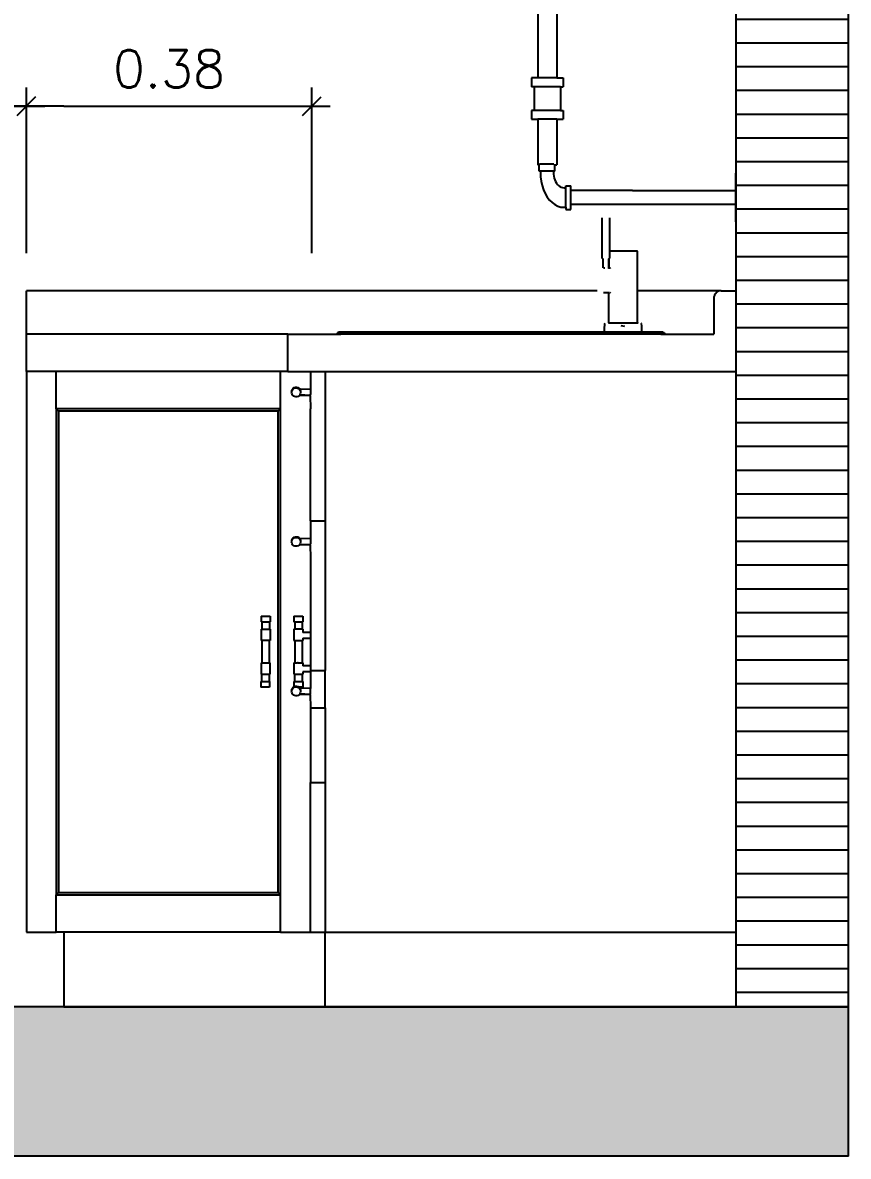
# Model space of a CAD drawing. Header units: millimetres. Extents: x 3 to 131, y 46 to 75.
# Drawn here: x 102.833 to 103.938, y 55.476 to 56.993 of the extents above; entities that cross this region are included whole.
import ezdxf

# ---------------------------------------------------------------- set-up
doc = ezdxf.new("R2010")
doc.units = ezdxf.units.MM
doc.header["$LTSCALE"] = 0.5
for name, color, linetype in [('pared', 5, 'Continuous'), ('Paredes', 5, 'Continuous'), ('SectionCutEdges', 7, 'Continuous')]:
    doc.layers.add(name, color=color, linetype=linetype)
doc.styles.add('ROMANS', font='romans.shx')
doc.dimstyles.new('DIM 25', dxfattribs={"dimscale": 0, "dimtxt": 0.05, "dimasz": 0.05, "dimexe": 0.025, "dimexo": 0.05, "dimgap": 0.025, "dimtad": 1, "dimzin": 0, "dimdsep": 46, "dimtxsty": 'ROMANS', "dimblk": 'COTA', "dimcen": 0.025, "dimdle": 0.075, "dimclrd": 1, "dimclre": 1, "dimclrt": 3, "dimaunit": 1, "dimadec": 0, "dimazin": 0, "dimtfac": 0.75, "dimtix": 1, "dimtmove": 2, "dimatfit": 3, "dimfxl": 0.075, "dimtvp": 1.5, "dimtolj": 1, "dimtzin": 0, "dimarcsym": 0})

# ---------------------------------------------------------------- blocks, each defined once
blk = doc.blocks.new('COTA')
at = {"color": 4}
blk.add_line((-0.247, -0.249), (0.247, 0.249), dxfattribs=at)
at = {"color": 1}
blk.add_line((-1.001, -0.001), (0.495, -0.001), dxfattribs=at)
blk = doc.blocks.new('*D189')
at = {"layer": 'DEFPOINTS', "color": 1, "lineweight": -2, "ltscale": 0.5, "transparency": 16777216}
for p, q in [((102.0384, 56.684), (102.0384, 56.9057)), ((102.8384, 56.684), (102.8384, 56.9057)), ((102.0884, 56.8807), (102.7884, 56.8807))]:
    blk.add_line(p, q, dxfattribs=at)
at = {"layer": 'DEFPOINTS', "color": 0, "ltscale": 0.5, "transparency": 16777216}
for p in [(102.8384, 56.8807), (102.0384, 56.634), (102.8384, 56.634)]:
    blk.add_point(p, dxfattribs=at)
at = {"layer": 'DEFPOINTS', "color": 1, "lineweight": -2, "ltscale": 0.5, "transparency": 16777216, "xscale": 0.05, "yscale": 0.05, "zscale": 0.05, "rotation": 180}
blk.add_blockref('COTA', (102.0384, 56.8807), dxfattribs=at)
at = {"layer": 'DEFPOINTS', "color": 1, "lineweight": -2, "ltscale": 0.5, "transparency": 16777216, "xscale": 0.05, "yscale": 0.05, "zscale": 0.05}
blk.add_blockref('COTA', (102.8384, 56.8807), dxfattribs=at)
at = {"layer": 'DEFPOINTS', "color": 3, "ltscale": 0.5, "transparency": 16777216, "insert": (102.4384, 56.9307), "char_height": 0.05, "attachment_point": 5, "style": 'ROMANS'}
blk.add_mtext('\\A1;0.80', dxfattribs=at)
blk = doc.blocks.new('*D190')
at = {"layer": 'DEFPOINTS', "color": 1, "lineweight": -2, "ltscale": 0.5, "transparency": 16777216}
for p, q in [((102.8384, 56.684), (102.8384, 56.9057)), ((103.2203, 56.684), (103.2203, 56.9057)), ((102.8884, 56.8807), (103.1703, 56.8807))]:
    blk.add_line(p, q, dxfattribs=at)
at = {"layer": 'DEFPOINTS', "color": 0, "ltscale": 0.5, "transparency": 16777216}
for p in [(103.2203, 56.8807), (102.8384, 56.634), (103.2203, 56.634)]:
    blk.add_point(p, dxfattribs=at)
at = {"layer": 'DEFPOINTS', "color": 1, "lineweight": -2, "ltscale": 0.5, "transparency": 16777216, "xscale": 0.05, "yscale": 0.05, "zscale": 0.05, "rotation": 180}
blk.add_blockref('COTA', (102.8384, 56.8807), dxfattribs=at)
at = {"layer": 'DEFPOINTS', "color": 1, "lineweight": -2, "ltscale": 0.5, "transparency": 16777216, "xscale": 0.05, "yscale": 0.05, "zscale": 0.05}
blk.add_blockref('COTA', (103.2203, 56.8807), dxfattribs=at)
at = {"layer": 'DEFPOINTS', "color": 3, "ltscale": 0.5, "transparency": 16777216, "insert": (103.0293, 56.9307), "char_height": 0.05, "attachment_point": 5, "style": 'ROMANS'}
blk.add_mtext('\\A1;0.38', dxfattribs=at)

msp = doc.modelspace()

# ---------------------------------------------------------------- hatches: boundary and pattern name
at = {"layer": 'pared'}
h = msp.add_hatch(dxfattribs=at)
h.set_pattern_fill('LINE', color=8, scale=0.01)
h.set_pattern_definition([(0, (-4.510336, -7.836215), (0, 0.03175), [])])
h.paths.add_polyline_path([(103.9384, 58.376), (103.7884, 58.376), (103.7884, 57.752), (103.7884, 57.6867), (103.7884, 57.626), (103.7884, 57.596), (103.7884, 57.356), (103.7884, 57.326), (103.7884, 57.056), (103.7884, 57.026), (103.7884, 56.7912), (103.7884, 56.726), (103.7884, 56.634), (103.7884, 56.526), (103.7884, 55.776), (103.7884, 55.676), (103.9384, 55.676)])
at = {"layer": 'Paredes', "ltscale": 0.5}
h = msp.add_hatch(color=256, dxfattribs=at)
h.dxf.hatch_style = 1
h.paths.add_polyline_path([(100.6884, 55.676), (100.6884, 55.476), (103.9384, 55.476), (103.9384, 55.676)])

# ---------------------------------------------------------------- linework, layer by layer
at = {"color": 2}
for p, q in [((103.5229, 57.026), (103.5229, 56.9186)), ((103.5484, 57.026), (103.5484, 56.9186)), ((103.5145, 56.9186), (103.5145, 56.9067)), ((103.5229, 56.9186), (103.5145, 56.9186)), ((103.5484, 56.9186), (103.5229, 56.9186)), ((103.5484, 56.9186), (103.5568, 56.9186)), ((103.5568, 56.9186), (103.5568, 56.9067)), ((103.5181, 56.9067), (103.5145, 56.9067)), ((103.5181, 56.9067), (103.5181, 56.8751)), ((103.5532, 56.9067), (103.5181, 56.9067)), ((103.5532, 56.9067), (103.5532, 56.9063)), ((103.5532, 56.9067), (103.5568, 56.9067)), ((103.5532, 56.9063), (103.5532, 56.8751)), ((103.5145, 56.8751), (103.5145, 56.8633)), ((103.5532, 56.8751), (103.5145, 56.8751)), ((103.5532, 56.8751), (103.5568, 56.8751)), ((103.5568, 56.8751), (103.5568, 56.8633)), ((103.5145, 56.8633), (103.5229, 56.8633)), ((103.5229, 56.8633), (103.5229, 56.8024)), ((103.5484, 56.8633), (103.5229, 56.8633)), ((103.5484, 56.8633), (103.5484, 56.8024)), ((103.5484, 56.8633), (103.5568, 56.8633)), ((103.5229, 56.8024), (103.5244, 56.8024)), ((103.5244, 56.7939), (103.5244, 56.8024)), ((103.525, 56.8024), (103.5244, 56.8024)), ((103.5444, 56.8032), (103.525, 56.8032)), ((103.5444, 56.8024), (103.5455, 56.8024)), ((103.5455, 56.7939), (103.5455, 56.8024)), ((103.5455, 56.8024), (103.5484, 56.8024)), ((103.5262, 56.7939), (103.5244, 56.7939)), ((103.5262, 56.7939), (103.5262, 56.7921)), ((103.5437, 56.7939), (103.5262, 56.7939)), ((103.5262, 56.7921), (103.5264, 56.7864)), ((103.5264, 56.7864), (103.5272, 56.7803)), ((103.5272, 56.7803), (103.5286, 56.7745)), ((103.5437, 56.7939), (103.5437, 56.7929)), ((103.5455, 56.7939), (103.5437, 56.7939)), ((103.5437, 56.7929), (103.5439, 56.7898)), ((103.5439, 56.7898), (103.5442, 56.7871)), ((103.5442, 56.7871), (103.5448, 56.7846)), ((103.5448, 56.7846), (103.5456, 56.7821)), ((103.5456, 56.7821), (103.5466, 56.7799)), ((103.5466, 56.7799), (103.5478, 56.7778)), ((103.5286, 56.7745), (103.5304, 56.769)), ((103.5304, 56.769), (103.5327, 56.7639)), ((103.5478, 56.7778), (103.5492, 56.776)), ((103.5492, 56.776), (103.5507, 56.7745)), ((103.5507, 56.7745), (103.5523, 56.7733)), ((103.5523, 56.7733), (103.5541, 56.7724)), ((103.5541, 56.7724), (103.5558, 56.7719)), ((103.5558, 56.7719), (103.558, 56.7717)), ((103.558, 56.7717), (103.5605, 56.7717)), ((103.5605, 56.7744), (103.5668, 56.7744)), ((103.5605, 56.7717), (103.5605, 56.7744)), ((103.5605, 56.7455), (103.5605, 56.7717)), ((103.5668, 56.7681), (103.5668, 56.7744)), ((103.6494, 56.7681), (103.5668, 56.7681)), ((103.5668, 56.7491), (103.5668, 56.7681)), ((103.6494, 56.7681), (103.7876, 56.7681)), ((103.5327, 56.7639), (103.5354, 56.7593)), ((103.5354, 56.7593), (103.5385, 56.7552)), ((103.5385, 56.7552), (103.5419, 56.7518)), ((103.5419, 56.7518), (103.5456, 56.7491)), ((103.5456, 56.7491), (103.5495, 56.7471)), ((103.6494, 56.7491), (103.5668, 56.7491)), ((103.5668, 56.7428), (103.5668, 56.7491)), ((103.7876, 56.7491), (103.6494, 56.7491)), ((103.5495, 56.7471), (103.5536, 56.7459)), ((103.5536, 56.7459), (103.5574, 56.7455)), ((103.5574, 56.7455), (103.5605, 56.7455)), ((103.5605, 56.7455), (103.5605, 56.7428)), ((103.5605, 56.7428), (103.5668, 56.7428)), ((103.6022, 56.634), (102.8384, 56.634)), ((102.8384, 56.576), (102.8384, 56.634)), ((103.7675, 56.6339), (103.6563, 56.634)), ((103.1884, 56.576), (102.8384, 56.576)), ((102.8384, 56.526), (102.8384, 56.576)), ((102.8384, 56.526), (102.8384, 55.776)), ((102.8784, 56.526), (102.8384, 56.526)), ((102.8784, 56.476), (102.8784, 56.526)), ((103.1784, 56.526), (102.8784, 56.526)), ((103.1784, 56.476), (103.1784, 56.526)), ((103.1884, 56.526), (103.1784, 56.526)), ((103.1784, 56.476), (102.8784, 56.476)), ((102.8814, 56.473), (102.8784, 56.476)), ((102.8784, 56.476), (102.8784, 55.826)), ((103.1754, 56.473), (102.8814, 56.473)), ((102.8814, 56.473), (102.8814, 55.829)), ((103.1754, 56.473), (103.1784, 56.476)), ((103.1754, 55.829), (103.1754, 56.473)), ((103.1784, 55.826), (103.1784, 56.476)), ((103.1527, 56.1984), (103.1527, 56.1909)), ((103.1527, 56.1984), (103.1646, 56.1984)), ((103.1527, 56.1909), (103.1536, 56.1909)), ((103.1536, 56.1909), (103.1536, 56.181)), ((103.1536, 56.1909), (103.1636, 56.1909)), ((103.1636, 56.1909), (103.1636, 56.181)), ((103.1636, 56.1909), (103.1646, 56.1909)), ((103.1646, 56.1984), (103.1646, 56.1909)), ((103.1525, 56.181), (103.1525, 56.166)), ((103.1525, 56.181), (103.1536, 56.181)), ((103.1536, 56.181), (103.1636, 56.181)), ((103.1645, 56.181), (103.1636, 56.181)), ((103.1645, 56.181), (103.1645, 56.166)), ((103.1525, 56.166), (103.1534, 56.166)), ((103.1534, 56.166), (103.1534, 56.136)), ((103.1634, 56.166), (103.1534, 56.166)), ((103.1634, 56.166), (103.1634, 56.136)), ((103.1645, 56.166), (103.1634, 56.166)), ((103.1524, 56.136), (103.1524, 56.121)), ((103.1524, 56.136), (103.1534, 56.136)), ((103.1534, 56.136), (103.1535, 56.136)), ((103.1534, 56.136), (103.1535, 56.136)), ((103.1535, 56.136), (103.1538, 56.136)), ((103.1538, 56.136), (103.154, 56.136)), ((103.154, 56.136), (103.1545, 56.136)), ((103.1545, 56.136), (103.1547, 56.136)), ((103.1547, 56.136), (103.1549, 56.136)), ((103.1549, 56.136), (103.1557, 56.136)), ((103.1557, 56.136), (103.1558, 56.136)), ((103.1558, 56.136), (103.1563, 56.136)), ((103.1563, 56.136), (103.1569, 56.136)), ((103.1569, 56.136), (103.1573, 56.136)), ((103.1573, 56.136), (103.1579, 56.136)), ((103.1579, 56.136), (103.1582, 56.136)), ((103.1582, 56.136), (103.1588, 56.136)), ((103.1588, 56.136), (103.1594, 56.136)), ((103.1594, 56.136), (103.1595, 56.136)), ((103.1595, 56.136), (103.1604, 56.136)), ((103.1604, 56.136), (103.1607, 56.136)), ((103.1607, 56.136), (103.1609, 56.136)), ((103.1609, 56.136), (103.1617, 56.136)), ((103.1617, 56.136), (103.1618, 56.136)), ((103.1618, 56.136), (103.1622, 56.136)), ((103.1622, 56.136), (103.1626, 56.136)), ((103.1626, 56.136), (103.1629, 56.136)), ((103.1629, 56.136), (103.1632, 56.136)), ((103.1632, 56.136), (103.1633, 56.136)), ((103.1633, 56.136), (103.1634, 56.136)), ((103.1638, 56.136), (103.1634, 56.136)), ((103.1643, 56.136), (103.1638, 56.136)), ((103.1643, 56.136), (103.1643, 56.121)), ((103.1524, 56.121), (103.1531, 56.121)), ((103.1531, 56.121), (103.1531, 56.1112)), ((103.1531, 56.121), (103.1631, 56.121)), ((103.1631, 56.121), (103.1631, 56.1112)), ((103.1643, 56.121), (103.1631, 56.121)), ((103.1519, 56.1112), (103.1519, 56.1037)), ((103.1531, 56.1112), (103.1519, 56.1112)), ((103.1638, 56.1037), (103.1519, 56.1037)), ((103.1531, 56.1112), (103.1631, 56.1112)), ((103.1631, 56.1112), (103.1638, 56.1112)), ((103.1638, 56.1112), (103.1638, 56.1037)), ((102.8814, 55.829), (102.8784, 55.826)), ((102.8784, 55.826), (103.1784, 55.826)), ((102.8784, 55.776), (102.8784, 55.826)), ((102.8814, 55.829), (103.1754, 55.829)), ((103.1754, 55.829), (103.1784, 55.826)), ((103.1784, 55.776), (103.1784, 55.826)), ((102.8384, 55.776), (102.8784, 55.776)), ((102.8884, 55.776), (102.8784, 55.776)), ((102.8884, 55.776), (102.8884, 55.676)), ((103.1784, 55.776), (102.8884, 55.776)), ((103.1784, 55.776), (103.2184, 55.776))]:
    msp.add_line(p, q, dxfattribs=at)
at = {"color": 5}
for p, q in [((103.7876, 56.7912), (103.7884, 56.7912)), ((103.7876, 56.7681), (103.7876, 56.7912)), ((103.7876, 56.7491), (103.7876, 56.7681)), ((103.7876, 56.726), (103.7876, 56.7491)), ((103.7876, 56.726), (103.7884, 56.726)), ((102.8884, 55.676), (102.8284, 55.676)), ((102.8884, 55.676), (103.2384, 55.676)), ((103.2384, 55.676), (103.7884, 55.676)), ((103.9384, 55.476), (103.9384, 55.676)), ((103.9384, 55.476), (100.6884, 55.476))]:
    msp.add_line(p, q, dxfattribs=at)
at = {"color": 1}
for p, q in [((103.609, 56.6773), (103.609, 56.7316)), ((103.6191, 56.6875), (103.6191, 56.7316)), ((103.6101, 56.6765), (103.609, 56.6773)), ((103.6101, 56.6645), (103.6101, 56.6765)), ((103.6178, 56.6765), (103.6178, 56.6647)), ((103.6179, 56.6647), (103.618, 56.6765)), ((103.618, 56.6765), (103.6191, 56.6773)), ((103.6191, 56.6875), (103.6187, 56.6875)), ((103.6191, 56.6773), (103.6191, 56.6875)), ((103.6191, 56.6875), (103.6557, 56.6875)), ((103.6563, 56.6869), (103.6557, 56.6875)), ((103.6563, 56.634), (103.6563, 56.6869)), ((103.6106, 56.6647), (103.6125, 56.6647)), ((103.6176, 56.6647), (103.6178, 56.6647)), ((103.6178, 56.6647), (103.6179, 56.6647)), ((103.6178, 56.6639), (103.6178, 56.6637)), ((103.6179, 56.6638), (103.6179, 56.6647)), ((103.6179, 56.6647), (103.6189, 56.6647)), ((103.6194, 56.6645), (103.6198, 56.6646)), ((103.62, 56.6647), (103.6205, 56.6648)), ((103.6177, 56.6309), (103.6106, 56.6309)), ((103.6178, 56.5911), (103.6178, 56.6309)), ((103.6198, 56.6309), (103.6188, 56.6312)), ((103.6205, 56.6307), (103.62, 56.6309)), ((103.6563, 56.5911), (103.6563, 56.634)), ((103.612, 56.5861), (103.6123, 56.5864)), ((103.6121, 56.5786), (103.612, 56.5861)), ((103.6123, 56.5864), (103.6126, 56.59)), ((103.6126, 56.59), (103.6128, 56.5906)), ((103.6172, 56.5906), (103.6178, 56.5911)), ((103.6569, 56.5906), (103.6172, 56.5906)), ((103.6339, 56.5874), (103.6389, 56.5866)), ((103.6339, 56.5874), (103.6389, 56.5866)), ((103.6339, 56.5872), (103.6389, 56.5864)), ((103.6339, 56.5872), (103.6389, 56.5864)), ((103.6339, 56.5872), (103.6389, 56.5864)), ((103.6569, 56.5906), (103.6563, 56.5911)), ((103.6615, 56.59), (103.6613, 56.5906)), ((103.6618, 56.5864), (103.6615, 56.59)), ((103.662, 56.5861), (103.6618, 56.5864)), ((103.662, 56.5786), (103.662, 56.5861)), ((103.662, 56.5786), (103.6121, 56.5786))]:
    msp.add_line(p, q, dxfattribs=at)
at = {"color": 4}
for p, q in [((103.7594, 56.6284), (103.7591, 56.6276)), ((103.7599, 56.6292), (103.7594, 56.6284)), ((103.7604, 56.63), (103.7599, 56.6292)), ((103.761, 56.6307), (103.7604, 56.63)), ((103.7616, 56.6314), (103.761, 56.6307)), ((103.7624, 56.632), (103.7616, 56.6314)), ((103.7631, 56.6325), (103.7624, 56.632)), ((103.7639, 56.6329), (103.7631, 56.6325)), ((103.7648, 56.6333), (103.7639, 56.6329)), ((103.7656, 56.6336), (103.7648, 56.6333)), ((103.7665, 56.6338), (103.7656, 56.6336)), ((103.7675, 56.6339), (103.7665, 56.6338)), ((103.7684, 56.634), (103.7675, 56.6339)), ((103.7684, 56.634), (103.7884, 56.634)), ((103.7585, 56.6258), (103.7584, 56.6249)), ((103.7584, 56.6249), (103.7584, 56.624)), ((103.7584, 56.624), (103.7584, 56.576)), ((103.7588, 56.6267), (103.7585, 56.6258)), ((103.7591, 56.6276), (103.7588, 56.6267)), ((103.1884, 56.526), (103.1884, 56.576)), ((103.1884, 56.576), (103.2538, 56.576)), ((103.2547, 56.5777), (103.2538, 56.576)), ((103.2538, 56.576), (103.2553, 56.576)), ((103.2569, 56.5786), (103.2547, 56.5777)), ((103.2561, 56.5777), (103.2547, 56.5777)), ((103.2561, 56.5777), (103.2553, 56.576)), ((103.2553, 56.576), (103.2594, 56.576)), ((103.2598, 56.5777), (103.2561, 56.5777)), ((103.6121, 56.5786), (103.2569, 56.5786)), ((103.2598, 56.5777), (103.2594, 56.576)), ((103.6874, 56.576), (103.2594, 56.576)), ((103.2598, 56.5777), (103.6869, 56.5777)), ((103.6899, 56.5786), (103.662, 56.5786)), ((103.6906, 56.5777), (103.6869, 56.5777)), ((103.6869, 56.5777), (103.6874, 56.576)), ((103.6874, 56.576), (103.6914, 56.576)), ((103.6899, 56.5786), (103.6921, 56.5777)), ((103.6921, 56.5777), (103.6906, 56.5777)), ((103.6906, 56.5777), (103.6914, 56.576)), ((103.6914, 56.576), (103.693, 56.576)), ((103.6921, 56.5777), (103.693, 56.576)), ((103.693, 56.576), (103.7584, 56.576)), ((103.1884, 56.526), (103.2184, 56.526)), ((103.2184, 56.526), (103.2384, 56.526)), ((103.2184, 56.526), (103.2184, 56.502)), ((103.2384, 56.526), (103.7884, 56.526)), ((103.2384, 56.526), (103.2384, 56.326)), ((103.1933, 56.4985), (103.1934, 56.4989)), ((103.1934, 56.497), (103.1933, 56.4985)), ((103.1934, 56.499), (103.1936, 56.5001)), ((103.1934, 56.4989), (103.1934, 56.499)), ((103.1939, 56.4955), (103.1934, 56.497)), ((103.1936, 56.5001), (103.1944, 56.5015)), ((103.1936, 56.5001), (103.1937, 56.5005)), ((103.1937, 56.5005), (103.1938, 56.5008)), ((103.1938, 56.5008), (103.1939, 56.5009)), ((103.1939, 56.5009), (103.1944, 56.5019)), ((103.1947, 56.4942), (103.1939, 56.4955)), ((103.1944, 56.5015), (103.1954, 56.5026)), ((103.1944, 56.5019), (103.1945, 56.502)), ((103.1945, 56.5021), (103.1955, 56.5031)), ((103.1945, 56.5021), (103.1946, 56.5023)), ((103.1945, 56.502), (103.1945, 56.5021)), ((103.1946, 56.5023), (103.1956, 56.5034)), ((103.1959, 56.4931), (103.1947, 56.4942)), ((103.1954, 56.5026), (103.1967, 56.5035)), ((103.1955, 56.5031), (103.1968, 56.504)), ((103.1955, 56.5031), (103.1956, 56.5033)), ((103.1956, 56.5034), (103.1969, 56.5043)), ((103.1956, 56.5033), (103.1969, 56.5041)), ((103.1973, 56.4924), (103.1959, 56.4931)), ((103.1967, 56.5035), (103.1982, 56.504)), ((103.1968, 56.504), (103.1983, 56.5044)), ((103.1969, 56.5043), (103.1984, 56.5048)), ((103.1969, 56.5041), (103.1984, 56.5046)), ((103.1988, 56.4921), (103.1973, 56.4924)), ((103.1982, 56.504), (103.1998, 56.504)), ((103.1983, 56.5044), (103.1999, 56.5045)), ((103.1984, 56.5048), (103.2, 56.5048)), ((103.1984, 56.5046), (103.2, 56.5047)), ((103.2004, 56.4922), (103.1988, 56.4921)), ((103.1998, 56.504), (103.2013, 56.5037)), ((103.1999, 56.5045), (103.2014, 56.5042)), ((103.2, 56.5048), (103.2015, 56.5045)), ((103.2, 56.5047), (103.2015, 56.5043)), ((103.2019, 56.4926), (103.2004, 56.4922)), ((103.2013, 56.5037), (103.2027, 56.503)), ((103.2014, 56.5042), (103.2028, 56.5035)), ((103.2015, 56.5045), (103.2029, 56.5038)), ((103.2015, 56.5043), (103.2029, 56.5036)), ((103.2032, 56.4935), (103.2019, 56.4926)), ((103.2027, 56.503), (103.2039, 56.5019)), ((103.2028, 56.5035), (103.2039, 56.5024)), ((103.2029, 56.5038), (103.2041, 56.5027)), ((103.2029, 56.5036), (103.204, 56.5026)), ((103.2037, 56.494), (103.2032, 56.4935)), ((103.2041, 56.4945), (103.2037, 56.494)), ((103.2182, 56.4936), (103.2037, 56.494)), ((103.2041, 56.5025), (103.2039, 56.5024)), ((103.2039, 56.5024), (103.2048, 56.5011)), ((103.2039, 56.5019), (103.2047, 56.5006)), ((103.204, 56.5026), (103.2041, 56.5025)), ((103.2041, 56.5027), (103.2043, 56.5024)), ((103.2043, 56.5024), (103.2041, 56.5025)), ((103.2042, 56.4946), (103.2041, 56.4945)), ((103.2182, 56.494), (103.2041, 56.4945)), ((103.2049, 56.496), (103.2042, 56.4946)), ((103.2184, 56.502), (103.2043, 56.5024)), ((103.2047, 56.5006), (103.2052, 56.4991)), ((103.2048, 56.5011), (103.2053, 56.4996)), ((103.2053, 56.4976), (103.2049, 56.496)), ((103.2052, 56.4991), (103.2053, 56.4977)), ((103.2053, 56.4996), (103.2054, 56.4981)), ((103.2054, 56.4981), (103.2053, 56.4977)), ((103.2053, 56.4977), (103.2053, 56.4976)), ((103.2182, 56.4939), (103.2182, 56.494)), ((103.2183, 56.494), (103.2182, 56.494)), ((103.2182, 56.4936), (103.2182, 56.4939)), ((103.2182, 56.4936), (103.2182, 56.4936)), ((103.2183, 56.4944), (103.2184, 56.495)), ((103.2183, 56.4941), (103.2183, 56.4944)), ((103.2183, 56.494), (103.2183, 56.4941)), ((103.2183, 56.494), (103.2184, 56.476)), ((103.2184, 56.502), (103.2184, 56.4952)), ((103.2184, 56.495), (103.2184, 56.4952)), ((103.2184, 56.326), (103.2184, 56.476)), ((103.2184, 56.326), (103.2184, 56.302)), ((103.2184, 56.326), (103.2384, 56.326)), ((103.2384, 56.326), (103.2384, 56.126)), ((103.1933, 56.2985), (103.1934, 56.2989)), ((103.1934, 56.297), (103.1933, 56.2985)), ((103.1934, 56.299), (103.1936, 56.3001)), ((103.1934, 56.2989), (103.1934, 56.299)), ((103.1939, 56.2955), (103.1934, 56.297)), ((103.1936, 56.3001), (103.1944, 56.3015)), ((103.1936, 56.3001), (103.1937, 56.3005)), ((103.1937, 56.3005), (103.1938, 56.3008)), ((103.1938, 56.3008), (103.1939, 56.3009)), ((103.1939, 56.3009), (103.1944, 56.3019)), ((103.1947, 56.2942), (103.1939, 56.2955)), ((103.1944, 56.3015), (103.1954, 56.3026)), ((103.1944, 56.3019), (103.1945, 56.302)), ((103.1945, 56.3021), (103.1955, 56.3031)), ((103.1945, 56.3021), (103.1946, 56.3023)), ((103.1945, 56.302), (103.1945, 56.3021)), ((103.1946, 56.3023), (103.1956, 56.3034)), ((103.1959, 56.2931), (103.1947, 56.2942)), ((103.1954, 56.3026), (103.1967, 56.3035)), ((103.1955, 56.3031), (103.1968, 56.304)), ((103.1955, 56.3031), (103.1956, 56.3033)), ((103.1956, 56.3034), (103.1969, 56.3043)), ((103.1956, 56.3033), (103.1969, 56.3041)), ((103.1967, 56.3035), (103.1982, 56.304)), ((103.1968, 56.304), (103.1983, 56.3044)), ((103.1969, 56.3043), (103.1984, 56.3048)), ((103.1969, 56.3041), (103.1984, 56.3046)), ((103.1982, 56.304), (103.1998, 56.304)), ((103.1983, 56.3044), (103.1999, 56.3045)), ((103.1984, 56.3048), (103.2, 56.3048)), ((103.1984, 56.3046), (103.2, 56.3047)), ((103.1998, 56.304), (103.2013, 56.3037)), ((103.1999, 56.3045), (103.2014, 56.3042)), ((103.2, 56.3048), (103.2015, 56.3045)), ((103.2, 56.3047), (103.2015, 56.3043)), ((103.2013, 56.3037), (103.2027, 56.303)), ((103.2014, 56.3042), (103.2028, 56.3035)), ((103.2015, 56.3045), (103.2029, 56.3038)), ((103.2015, 56.3043), (103.2029, 56.3036)), ((103.2027, 56.303), (103.2039, 56.3019)), ((103.2028, 56.3035), (103.2039, 56.3024)), ((103.2029, 56.3038), (103.2041, 56.3027)), ((103.2029, 56.3036), (103.204, 56.3026)), ((103.2037, 56.294), (103.2032, 56.2935)), ((103.2041, 56.2945), (103.2037, 56.294)), ((103.2182, 56.2936), (103.2037, 56.294)), ((103.2041, 56.3025), (103.2039, 56.3024)), ((103.2039, 56.3024), (103.2048, 56.3011)), ((103.2039, 56.3019), (103.2047, 56.3006)), ((103.204, 56.3026), (103.2041, 56.3025)), ((103.2041, 56.3027), (103.2043, 56.3024)), ((103.2043, 56.3024), (103.2041, 56.3025)), ((103.2042, 56.2946), (103.2041, 56.2945)), ((103.2182, 56.294), (103.2041, 56.2945)), ((103.2049, 56.296), (103.2042, 56.2946)), ((103.2184, 56.302), (103.2043, 56.3024)), ((103.2047, 56.3006), (103.2052, 56.2991)), ((103.2048, 56.3011), (103.2053, 56.2996)), ((103.2053, 56.2976), (103.2049, 56.296)), ((103.2052, 56.2991), (103.2053, 56.2977)), ((103.2053, 56.2996), (103.2054, 56.2981)), ((103.2054, 56.2981), (103.2053, 56.2977)), ((103.2053, 56.2977), (103.2053, 56.2976)), ((103.2182, 56.2939), (103.2182, 56.294)), ((103.2183, 56.294), (103.2182, 56.294)), ((103.2183, 56.2944), (103.2184, 56.295)), ((103.2183, 56.2941), (103.2183, 56.2944)), ((103.2183, 56.294), (103.2183, 56.2941)), ((103.2183, 56.294), (103.2184, 56.276)), ((103.2184, 56.302), (103.2184, 56.2952)), ((103.2184, 56.295), (103.2184, 56.2952)), ((103.1973, 56.2924), (103.1959, 56.2931)), ((103.1988, 56.2921), (103.1973, 56.2924)), ((103.2004, 56.2922), (103.1988, 56.2921)), ((103.2019, 56.2926), (103.2004, 56.2922)), ((103.2032, 56.2935), (103.2019, 56.2926)), ((103.2182, 56.2936), (103.2182, 56.2939)), ((103.2182, 56.2936), (103.2182, 56.2936)), ((103.2184, 56.276), (103.2184, 56.1769)), ((103.1965, 56.1984), (103.1965, 56.1909)), ((103.1965, 56.1984), (103.2085, 56.1984)), ((103.1965, 56.1909), (103.1974, 56.1909)), ((103.1974, 56.1909), (103.1974, 56.181)), ((103.1974, 56.1909), (103.2074, 56.1909)), ((103.2074, 56.1909), (103.2074, 56.181)), ((103.2074, 56.1909), (103.2085, 56.1909)), ((103.2085, 56.1984), (103.2085, 56.1909)), ((103.1965, 56.181), (103.1965, 56.166)), ((103.1974, 56.181), (103.1965, 56.181)), ((103.2074, 56.181), (103.1974, 56.181)), ((103.2074, 56.181), (103.2085, 56.181)), ((103.2085, 56.1769), (103.2084, 56.1769)), ((103.2085, 56.181), (103.2085, 56.1769)), ((103.2184, 56.1769), (103.2085, 56.1769)), ((103.2184, 56.1769), (103.2184, 56.1689)), ((103.1965, 56.166), (103.1976, 56.166)), ((103.1976, 56.166), (103.1976, 56.136)), ((103.1976, 56.166), (103.2075, 56.166)), ((103.2075, 56.166), (103.2075, 56.136)), ((103.2075, 56.166), (103.2085, 56.166)), ((103.2085, 56.1689), (103.2084, 56.1689)), ((103.2085, 56.169), (103.2085, 56.1689)), ((103.2085, 56.1689), (103.2085, 56.166)), ((103.2184, 56.1689), (103.2085, 56.1689)), ((103.2184, 56.1689), (103.2184, 56.1323)), ((103.1964, 56.136), (103.1964, 56.121)), ((103.1964, 56.136), (103.1975, 56.136)), ((103.1976, 56.136), (103.1975, 56.136)), ((103.1976, 56.136), (103.1977, 56.136)), ((103.1977, 56.136), (103.1978, 56.136)), ((103.1978, 56.136), (103.1981, 56.136)), ((103.1981, 56.136), (103.1985, 56.136)), ((103.1985, 56.136), (103.1989, 56.136)), ((103.1989, 56.136), (103.199, 56.136)), ((103.199, 56.136), (103.1998, 56.136)), ((103.1998, 56.136), (103.2004, 56.136)), ((103.1998, 56.136), (103.1998, 56.136)), ((103.2004, 56.136), (103.201, 56.136)), ((103.201, 56.136), (103.2013, 56.136)), ((103.2019, 56.136), (103.2013, 56.136)), ((103.2019, 56.136), (103.2023, 56.136)), ((103.2023, 56.136), (103.2029, 56.136)), ((103.2029, 56.136), (103.2035, 56.136)), ((103.2035, 56.136), (103.2036, 56.136)), ((103.2036, 56.136), (103.2044, 56.136)), ((103.2044, 56.136), (103.2048, 56.136)), ((103.2048, 56.136), (103.205, 56.136)), ((103.205, 56.136), (103.2058, 56.136)), ((103.2058, 56.136), (103.2059, 56.136)), ((103.2059, 56.136), (103.2063, 56.136)), ((103.2063, 56.136), (103.2068, 56.136)), ((103.2068, 56.136), (103.207, 56.136)), ((103.207, 56.136), (103.2073, 56.136)), ((103.2073, 56.136), (103.207, 56.136)), ((103.2073, 56.136), (103.2075, 56.136)), ((103.2075, 56.136), (103.2073, 56.136)), ((103.2075, 56.136), (103.2078, 56.136)), ((103.2078, 56.136), (103.2084, 56.136)), ((103.2084, 56.1323), (103.2083, 56.1323)), ((103.2084, 56.136), (103.2084, 56.1323)), ((103.2184, 56.1323), (103.2084, 56.1323)), ((103.2184, 56.1323), (103.2184, 56.126)), ((103.1964, 56.121), (103.1973, 56.121)), ((103.1973, 56.121), (103.1973, 56.1112)), ((103.1973, 56.121), (103.2073, 56.121)), ((103.2073, 56.121), (103.2073, 56.1112)), ((103.2084, 56.121), (103.2073, 56.121)), ((103.2084, 56.1243), (103.2084, 56.121)), ((103.2184, 56.1243), (103.2084, 56.1243)), ((103.2184, 56.126), (103.2384, 56.126)), ((103.2184, 56.126), (103.2184, 56.1243)), ((103.2184, 56.1243), (103.2184, 56.102)), ((103.2384, 56.076), (103.2384, 56.126)), ((103.1933, 56.0985), (103.1934, 56.0989)), ((103.1934, 56.097), (103.1933, 56.0985)), ((103.1934, 56.099), (103.1936, 56.1001)), ((103.1934, 56.0989), (103.1934, 56.099)), ((103.1939, 56.0955), (103.1934, 56.097)), ((103.1936, 56.1001), (103.1944, 56.1015)), ((103.1936, 56.1001), (103.1937, 56.1005)), ((103.1937, 56.1005), (103.1938, 56.1008)), ((103.1938, 56.1008), (103.1939, 56.1009)), ((103.1939, 56.1009), (103.1944, 56.1019)), ((103.1944, 56.1015), (103.1954, 56.1026)), ((103.1944, 56.1019), (103.1945, 56.102)), ((103.1945, 56.1021), (103.1955, 56.1031)), ((103.1945, 56.1021), (103.1946, 56.1023)), ((103.1945, 56.102), (103.1945, 56.1021)), ((103.1946, 56.1023), (103.1956, 56.1034)), ((103.1954, 56.1026), (103.1967, 56.1035)), ((103.1955, 56.1031), (103.1968, 56.104)), ((103.1955, 56.1031), (103.1956, 56.1033)), ((103.1956, 56.1033), (103.1969, 56.1041)), ((103.1956, 56.1034), (103.1963, 56.1039)), ((103.1963, 56.1112), (103.1963, 56.1039)), ((103.1973, 56.1112), (103.1963, 56.1112)), ((103.1963, 56.1039), (103.1969, 56.1043)), ((103.1967, 56.1035), (103.1982, 56.104)), ((103.1968, 56.104), (103.1983, 56.1044)), ((103.1969, 56.1043), (103.1984, 56.1048)), ((103.1969, 56.1041), (103.1984, 56.1046)), ((103.1973, 56.1112), (103.2073, 56.1112)), ((103.1982, 56.104), (103.1998, 56.104)), ((103.1983, 56.1044), (103.1999, 56.1045)), ((103.1984, 56.1048), (103.2, 56.1048)), ((103.1984, 56.1046), (103.2, 56.1047)), ((103.1998, 56.104), (103.2013, 56.1037)), ((103.1999, 56.1045), (103.2014, 56.1042)), ((103.2, 56.1048), (103.2015, 56.1045)), ((103.2, 56.1047), (103.2015, 56.1043)), ((103.2013, 56.1037), (103.2027, 56.103)), ((103.2014, 56.1042), (103.2028, 56.1035)), ((103.2015, 56.1045), (103.2029, 56.1038)), ((103.2015, 56.1043), (103.2029, 56.1036)), ((103.2027, 56.103), (103.2039, 56.1019)), ((103.2028, 56.1035), (103.2039, 56.1024)), ((103.2029, 56.1038), (103.2031, 56.1037)), ((103.2029, 56.1036), (103.204, 56.1026)), ((103.2031, 56.1037), (103.2041, 56.1027)), ((103.2083, 56.1037), (103.2031, 56.1037)), ((103.2041, 56.1025), (103.2039, 56.1024)), ((103.2039, 56.1024), (103.2048, 56.1011)), ((103.2039, 56.1019), (103.2047, 56.1006)), ((103.204, 56.1026), (103.2041, 56.1025)), ((103.2041, 56.1027), (103.2043, 56.1024)), ((103.2043, 56.1024), (103.2041, 56.1025)), ((103.2184, 56.102), (103.2043, 56.1024)), ((103.2047, 56.1006), (103.2052, 56.0991)), ((103.2048, 56.1011), (103.2053, 56.0996)), ((103.2053, 56.0976), (103.2049, 56.096)), ((103.2052, 56.0991), (103.2053, 56.0977)), ((103.2053, 56.0996), (103.2054, 56.0981)), ((103.2054, 56.0981), (103.2053, 56.0977)), ((103.2053, 56.0977), (103.2053, 56.0976)), ((103.2073, 56.1112), (103.2083, 56.1112)), ((103.2083, 56.1112), (103.2083, 56.1037)), ((103.2184, 56.0952), (103.2184, 56.102)), ((103.1947, 56.0942), (103.1939, 56.0955)), ((103.1959, 56.0931), (103.1947, 56.0942)), ((103.1973, 56.0924), (103.1959, 56.0931)), ((103.1988, 56.0921), (103.1973, 56.0924)), ((103.2004, 56.0922), (103.1988, 56.0921)), ((103.2019, 56.0926), (103.2004, 56.0922)), ((103.2032, 56.0935), (103.2019, 56.0926)), ((103.2037, 56.094), (103.2032, 56.0935)), ((103.2041, 56.0945), (103.2037, 56.094)), ((103.2182, 56.0936), (103.2037, 56.094)), ((103.2042, 56.0946), (103.2041, 56.0945)), ((103.2182, 56.094), (103.2041, 56.0945)), ((103.2049, 56.096), (103.2042, 56.0946)), ((103.2182, 56.0939), (103.2182, 56.094)), ((103.2183, 56.094), (103.2182, 56.094)), ((103.2182, 56.0936), (103.2182, 56.0939)), ((103.2182, 56.0936), (103.2182, 56.0936)), ((103.2183, 56.0944), (103.2184, 56.095)), ((103.2183, 56.0941), (103.2183, 56.0944)), ((103.2183, 56.094), (103.2183, 56.0941)), ((103.2183, 56.094), (103.2184, 56.076)), ((103.2184, 56.095), (103.2184, 56.0952)), ((103.2184, 56.076), (103.2184, 55.976)), ((103.2184, 56.076), (103.2384, 56.076)), ((103.2384, 56.076), (103.2384, 55.976)), ((103.2184, 55.976), (103.2384, 55.976)), ((103.2184, 55.776), (103.2184, 55.976)), ((103.2384, 55.976), (103.2384, 55.776)), ((103.2184, 55.776), (103.2384, 55.776)), ((103.2384, 55.776), (103.7884, 55.776)), ((103.2384, 55.676), (103.2384, 55.776))]:
    msp.add_line(p, q, dxfattribs=at)
at = {"layer": 'Paredes', "ltscale": 0.5}
msp.add_line((103.9384, 55.676), (100.6884, 55.676), dxfattribs=at)
at = {"layer": 'SectionCutEdges', "color": 5}
for p, q in [((103.9384, 55.676), (103.9384, 58.376)), ((103.7884, 56.7912), (103.7884, 57.026)), ((103.7884, 56.726), (103.7884, 56.7912)), ((103.7884, 56.634), (103.7884, 56.726)), ((103.7884, 56.526), (103.7884, 56.634)), ((103.7884, 55.776), (103.7884, 56.526)), ((103.7884, 55.676), (103.7884, 55.776)), ((103.7884, 55.676), (103.9384, 55.676))]:
    msp.add_line(p, q, dxfattribs=at)

# ---------------------------------------------------------------- dimensions: what is measured, and where the dimension line sits
at = {"layer": 'DEFPOINTS', "color": 5, "ltscale": 0.5}
for base, p1, p2, picture, middle in [((102.8384, 56.8807), (102.0384, 56.634), (102.8384, 56.634), '*D189', (102.4384, 56.9307)), ((103.2203, 56.8807), (102.8384, 56.634), (103.2203, 56.634), '*D190', (103.0293, 56.9307))]:
    dim = msp.add_linear_dim(base=base, p1=p1, p2=p2, dimstyle='DIM 25', override={"dimscale": 1}, dxfattribs=at)
    dim.commit()
    dim.dimension.update_dxf_attribs({"geometry": picture, "text_midpoint": middle})

doc.saveas('drawing.dxf')
